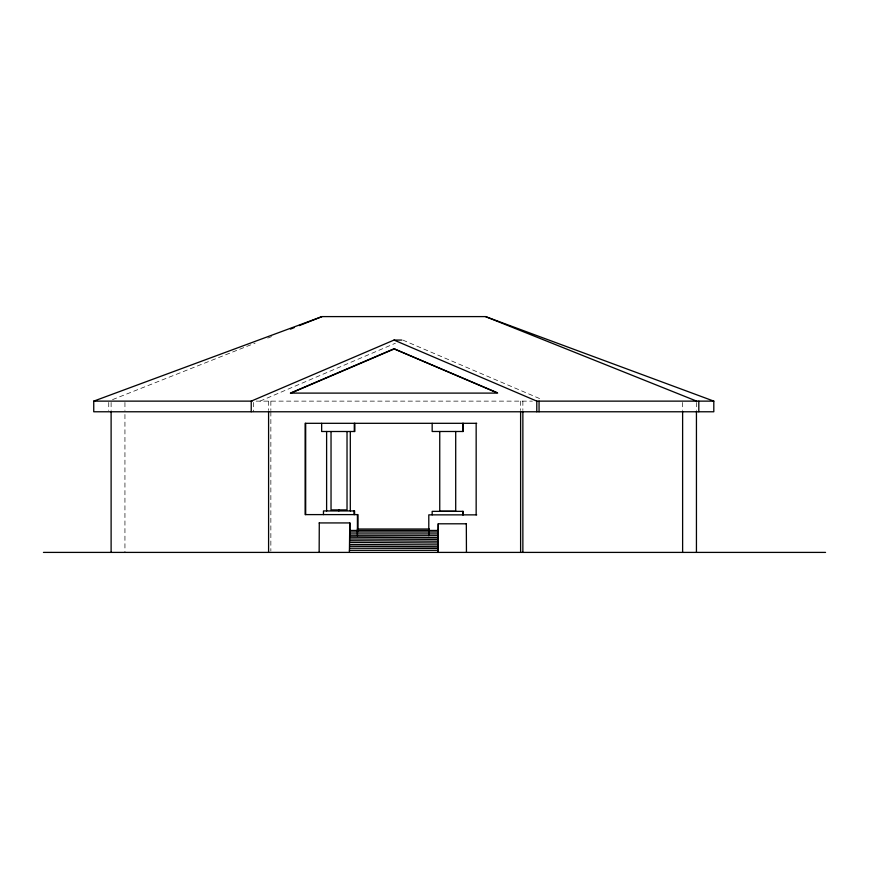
<?xml version="1.0" encoding="UTF-8"?>
<svg xmlns="http://www.w3.org/2000/svg" width="869" height="869" viewBox="0 0 869 869"><rect width="100%" height="100%" fill="white"/><g stroke="black" fill="none" stroke-linecap="round" stroke-linejoin="round"><path stroke-width="0.65" stroke-dasharray="4.34 3.26" d="M260.037 401.13L395.373 343.255M112.535 399.631L255.138 343.103M267.75 338.106L271.541 336.607M256.105 401.13L532.404 401.13M402.814 340.072L541.876 399.534M696.438 402.456L696.438 410.45M682.621 402.456L682.621 410.45M522.866 401.13L522.866 410.45M520.607 401.13L520.607 410.45M270.856 401.13L270.856 410.45M270.856 411.776L270.856 551.055M268.586 401.13L268.586 410.45M253.498 402.456L253.498 411.776M124.94 402.456L124.94 410.45M124.94 414.48L124.94 552.402M111.113 402.456L111.113 410.45M108.744 402.456L108.744 410.45"/><path stroke-width="1.3" d="M437.661 552.402L438.052 548.372M438.03 552.402L438.182 523.801L466.447 523.801M438.313 523.801L438.182 537.683L349.849 537.216M401.695 340.072L394.015 340.072L251.228 401.13L251.228 411.776M394.015 348.795L290.398 393.103L497.622 393.103L394.015 348.795L496.938 392.571M290.963 393.103L394.569 348.795M290.463 329.101L294.254 327.602M299.305 325.603L322.019 316.598L485.543 316.598L713.807 401.13L713.807 411.776L93.743 411.776L93.743 401.13L322.019 316.598M93.743 401.13L252.14 401.13M394.015 340.072L536.792 401.13L713.807 401.13M476.712 423.312L305.117 423.312L305.117 514.6L357.974 514.6L357.974 529.015M476.712 514.861L428.797 514.861L428.797 535.728M319.151 522.932L349.903 522.932L349.903 535.749L438.248 535.717M357.42 529.015L429.351 529.015M349.903 530.459L438.28 530.459M349.903 532.013L438.269 532.013M349.903 533.935L438.258 533.935M349.783 538.997L438.139 539.377M349.729 540.724L438.106 541.191M349.403 552.402L349.783 522.932M437.987 542.973L349.686 542.495M349.783 544.57L437.976 544.885L437.835 548.372L349.783 548.22M349.783 546.286L438.063 546.753M349.403 550.305L438.041 550.305M43.45 552.402L825.55 552.402M485.543 316.598L696.656 401.13M698.806 401.13L698.806 411.776M696.438 411.776L696.438 552.402M682.621 411.776L682.621 552.402M539.062 401.13L539.062 411.776M536.792 401.13L536.792 411.776M522.866 411.776L522.866 552.402M520.607 411.776L520.607 552.402M476.158 423.312L476.158 514.861M466.327 523.801L466.447 552.402M463.286 423.312L463.286 431.491L432.165 431.491L432.165 423.312M463.286 514.861L463.286 511.352L432.165 511.352L432.165 514.861M462.732 423.312L462.732 431.491M462.732 511.352L462.732 514.861M455.704 431.491L455.704 511.222L439.747 511.222L439.747 431.491M428.841 532.013L428.841 533.935M357.561 529.015L357.507 532.013M357.42 514.6L357.42 535.749M354.845 423.312L354.845 431.502L321.649 431.502L321.649 423.312M354.585 514.6L354.585 510.939L323.464 510.939L323.464 514.6M354.291 423.312L354.291 431.502M354.031 510.939L354.031 514.6M350.305 431.502L350.305 510.939M347.024 431.6L347.024 509.907L331.035 509.907L331.035 431.6M338.856 509.907L338.856 510.939M326.614 431.502L326.614 510.939M319.281 522.932L319.151 552.402M305.682 423.312L305.682 514.6M268.586 411.776L268.586 552.402M111.113 411.776L111.113 552.402"/></g></svg>
